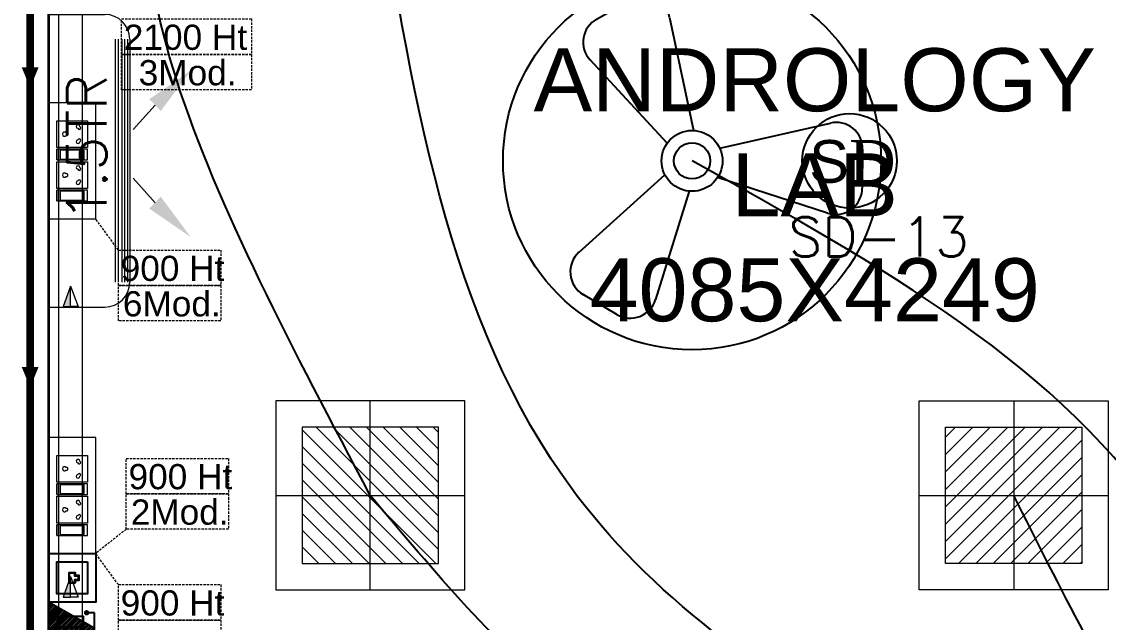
# Model space of a CAD drawing. Extents: x 3505867 to 3988380, y -625948 to -590408.
# Drawn here: x 3514999 to 3518448, y -601829 to -599922 of the extents above; entities that cross this region are included whole.
import ezdxf

# ---------------------------------------------------------------- set-up
doc = ezdxf.new("R2010")
doc.units = 0
doc.header["$LTSCALE"] = 6
doc.header["$MEASUREMENT"] = 0
for name, pattern in [('1', [0]), ('CONTINU', [0]), ('DASHED2', [0.375, 0.25, -0.125])]:
    doc.linetypes.add(name, pattern=pattern)
doc.layers.get('0').update_dxf_attribs({"linetype": 'CONTINUOUS'})
doc.layers.add('CFT_LOOPING', color=7, linetype='1', lineweight=0, true_color=0xd6d600)
for name, color, linetype in [('DIM', 7, 'CONTINUOUS'), ('ELE 36W EMERGENCY LIGHT', 5, 'CONTINUOUS'), ('ELE 36W LED LIGHT', 6, 'CONTINUOUS'), ('ELE-1200MM CEILINGFAN', 6, 'CONTINUOUS'), ('ELE-TEL POINT', 4, 'CONTINUOUS'), ('ELE.LAN POINT', 3, 'CONTINUOUS'), ('FA-FIRE TEXT', 7, 'CONTINUOUS'), ('HVAC_HI-WALL_1.5TR', 5, 'CONTINUOUS'), ('LV.CC CEMARA', 66, 'CONTINUOUS'), ('MEP_HVAC_TEXT', 7, 'CONTINUOUS'), ('phe-text', 1, 'CONTINUOUS'), ('PL- WASTE PIPE', 6, 'CONTINUOUS'), ('PL-SOIL PIPE', 1, 'CONTINUOUS'), ('TEXT', 5, 'CONTINUOUS')]:
    doc.layers.add(name, color=color, linetype=linetype)
for name, color, linetype, lineweight in [('ELE- DBS', 1, 'CONTINUOUS', 9), ('ELE-2NOS OF 6-16 RAW POWER SOCKET', 1, 'CONTINUOUS', 20), ('ELE-36W EMERGENCY  LED LIGHT', 7, 'CONTINUOUS', 18), ('ELE-36W LED LIGHT', 210, 'CONTINUOUS', 18), ('ELE. DB', 1, 'CONTINUOUS', 9), ('FA-BELOW SMOKE DERECTOR', 1, 'CONTINUOUS', 25), ('HTL-AC UNIT', 5, 'CONTINUOUS', 25), ('PHE-SP', 1, 'CONTINUOUS', 0), ('PL-SOFT  WATER SUPPLY PIPE', 162, 'CONTINUOUS', 9), ('PL-WATER PIPING', 1, 'CONTINUOUS', 9), ('WALL', 10, 'CONTINUOUS', 35)]:
    doc.layers.add(name, color=color, linetype=linetype, lineweight=lineweight)
doc.layers.add('ELE-LIGHTING WIRING', color=7, linetype='CONTINUOUS', true_color=0x63d7b6)
doc.styles.add('ARIAL', font='')
doc.styles.add('PDF Times New Roman', font='')
doc.styles.add('ROMANS', font='romans.shx')
doc.styles.get("Standard").update_dxf_attribs({"font": 'SIMPLEX'})
doc.styles.add('VERDANA', font='')
doc.styles.get('ARIAL').set_extended_font_data('Arial')
doc.styles.get('PDF Times New Roman').set_extended_font_data('Times New Roman')
doc.styles.get('VERDANA').set_extended_font_data('Verdana')

# ---------------------------------------------------------------- blocks, each defined once
blk = doc.blocks.new('CIVIL IVF')
at = {"layer": 'WALL', "color": 8, "linetype": 'ByBlock'}
blk.add_line((-28710, 17415.2), (-28710, 11450.2), dxfattribs=at)
blk.add_line((-28710, 17415.2), (-28710, 11450.2), dxfattribs=at)
at = {"layer": 'DIM', "color": 8, "insert": (-26277.6, 13496.8), "char_height": 200, "width": 1980.803, "attachment_point": 5, "style": 'ARIAL'}
blk.add_mtext('ANDROLOGY\\PLAB\\P4085X4249', dxfattribs=at)
blk = doc.blocks.new('A$C07FB25EA')
at = {"layer": 'ELE-1200MM CEILINGFAN', "color": 3}
for p, q in [((6.533, 13.367), (9.467, 11.641)), ((0.256, 2.637), (3.168, 12.074)), ((9.838, 7.944), (2.359, 1.207)), ((-11.798, 4.548), (-2.225, 1.439)), ((-14.843, -1.026), (-14.815, 2.378)), ((-2.412, -1.097), (-12.041, -3.293)), ((2.156, -1.54), (8.872, -8.781)), ((1.96, -12.492), (-0.134, -2.646)), ((8.31, -12.341), (5.348, -14.019))]:
    blk.add_line(p, q, dxfattribs=at)
at = {"layer": 'ELE-1200MM CEILINGFAN', "color": 5, "ltscale": 10}
blk.add_circle((0, 0), 16.449, dxfattribs=at)
at = {"layer": 'ELE-1200MM CEILINGFAN', "color": 3}
for radius in [2.65, 1.578]:
    blk.add_circle((0, 0), radius, dxfattribs=at)
for centre, start, end in [((5.365, 11.383), 59.52805, 162.52285), ((8.299, 9.656), 311.94933, 59.52805), ((-12.512, 2.359), 71.94933, 179.52805), ((-12.54, -1.045), 179.52805, 282.52285), ((7.175, -10.337), 299.52805, 42.52285), ((4.213, -12.015), 191.94933, 299.52805)]:
    blk.add_arc(centre, 2.303, start, end, dxfattribs=at)
blk = doc.blocks.new('ELE.EMERGENCY 40W LED LIGHT')
at = {"layer": 'ELE-36W EMERGENCY  LED LIGHT'}
h = blk.add_hatch(dxfattribs=at)
h.set_pattern_fill('ANSI31', color=5, scale=300, style=0)
h.paths.add_polyline_path([(-207.7, -207.7), (-207.7, 207.7), (207.7, 207.7), (207.7, -207.7)])
for p, q in [((0, 288), (0, -288)), ((-288, 0), (288, 0))]:
    blk.add_line(p, q, dxfattribs=at)
for points in [[(-288, -288), (-288, 288), (288, 288), (288, -288)], [(-207.7, -207.7), (-207.7, 207.7), (207.7, 207.7), (207.7, -207.7)]]:
    blk.add_lwpolyline(points, close=True, dxfattribs=at)
blk = doc.blocks.new('light300x600')
at = {"layer": 'ELE-36W LED LIGHT', "lineweight": 0}
for p, q in [((918214.7, -78407.4), (918214.7, -79007.4)), ((918814.7, -78407.4), (918214.7, -78407.4)), ((918514.7, -78407.4), (918514.7, -79007.4)), ((918814.7, -79007.4), (918814.7, -78407.4)), ((918298.3, -78491.3), (918298.6, -78491)), ((918298.3, -78544.3), (918351.6, -78491)), ((918298.3, -78597.3), (918404.7, -78491)), ((918298.3, -78650.4), (918457.7, -78491)), ((918298.3, -78703.4), (918510.7, -78491)), ((918298.3, -78756.4), (918563.8, -78491)), ((918298.3, -78809.5), (918616.8, -78491)), ((918298.3, -78862.5), (918669.8, -78491)), ((918298.3, -78915.5), (918722.9, -78491)), ((918298.3, -78491), (918298.3, -78923.7)), ((918731.1, -78491), (918298.3, -78491)), ((918731.1, -78923.7), (918731.1, -78491)), ((918343.2, -78923.7), (918731.1, -78535.8)), ((918396.2, -78923.7), (918731.1, -78588.8)), ((918449.2, -78923.7), (918731.1, -78641.9)), ((918502.3, -78923.7), (918731.1, -78694.9)), ((918214.7, -78707.4), (918814.7, -78707.4)), ((918555.3, -78923.7), (918731.1, -78747.9)), ((918608.3, -78923.7), (918731.1, -78801)), ((918661.3, -78923.7), (918731.1, -78854)), ((918714.4, -78923.7), (918731.1, -78907)), ((918298.3, -78923.7), (918731.1, -78923.7)), ((918214.7, -79007.4), (918814.7, -79007.4))]:
    blk.add_line(p, q, dxfattribs=at)
blk = doc.blocks.new('WDD')
at = {"layer": 'ELE-LIGHTING WIRING', "linetype": 'ByBlock'}
for points in [[(6116.7, 12276.8, 0), (5575.9, 14565.5), (7174.9, 14844), (8151, 14401.3, 0)], [(9086.8, 10919.2), (6726.4, 12339.6), (6116.7, 14401.3, 0)], [(9086.8, 10919.2), (8649.3, 12169.8), (7138, 13339)], [(9086.8, 10919.2), (6758, 11607.7), (6116.7, 12276.8, 0)]]:
    blk.add_spline(points, degree=3, dxfattribs=at)
at = {"layer": 'ELE-LIGHTING WIRING', "color": 254, "linetype": 'ByBlock'}
blk.add_spline([(9095.9, 10740.1), (8625.7, 11415.1), (8159.2, 12276.8, 0)], degree=3, dxfattribs=at)
at = {"layer": 'ELE 36W EMERGENCY LIGHT', "xscale": 1.041666666677768, "yscale": 1.041666666677768, "zscale": 1.041666666677768}
blk.add_blockref('ELE.EMERGENCY 40W LED LIGHT', (8159.2, 12276.8, 0), dxfattribs=at)
at = {"layer": 'ELE 36W LED LIGHT', "rotation": 89.9999999995464}
blk.add_blockref('light300x600', (-72590.7, -906237.9, 0), dxfattribs=at)
at = {"layer": 'ELE-1200MM CEILINGFAN', "color": 7, "ltscale": 8, "xscale": 36.47592107175105, "yscale": 36.47592107175105, "zscale": 36.47592107175105, "rotation": 180}
blk.add_blockref('A$C07FB25EA', (7138, 13339), dxfattribs=at)
blk = doc.blocks.new('RTUH 6U')
at = {"layer": 'ELE-2NOS OF 6-16 RAW POWER SOCKET', "color": 30, "ltscale": 300}
for p, q in [((-311.5, -26.5), (-226.5, -26.5)), ((-311.5, -123.5), (-311.5, -26.5)), ((-226.5, -26.5), (-226.5, -123.5)), ((-187.1, -26.5), (-220.9, -26.5)), ((-220.9, -26.5), (-220.9, -123.5)), ((-187.1, -123.5), (-187.1, -26.5)), ((-187.1, -123.5), (-187.1, -26.5)), ((-181.4, -123.5), (-181.4, -26.5)), ((-181.4, -26.5), (-96.4, -26.5)), ((-96.4, -26.5), (-96.4, -123.5)), ((-57, -26.5), (-90.8, -26.5)), ((-90.8, -26.5), (-90.8, -123.5)), ((-57, -123.5), (-57, -26.5)), ((-57, -123.5), (-57, -26.5)), ((-189.9, -37), (-218, -37)), ((-218, -37), (-218, -113)), ((-189.9, -40.4), (-218, -40.4)), ((-189.9, -113), (-189.9, -37)), ((-59.8, -37), (-88, -37)), ((-88, -37), (-88, -113)), ((-59.8, -40.4), (-88, -40.4)), ((-59.8, -113), (-59.8, -37)), ((-226.5, -123.5), (-311.5, -123.5)), ((-187.1, -123.5), (-220.9, -123.5)), ((-220.9, -123.5), (-187.1, -123.5)), ((-218, -113), (-189.9, -113)), ((-96.4, -123.5), (-181.4, -123.5)), ((-57, -123.5), (-90.8, -123.5)), ((-90.8, -123.5), (-57, -123.5)), ((-88, -113), (-59.8, -113))]:
    blk.add_line(p, q, dxfattribs=at)
blk.add_lwpolyline([(0, 0), (-368.5, 0), (-368.5, -150), (0, -150)], close=True, dxfattribs=at)
for centre, radius, start, end in [((-293.2, -56.1), 5.7, 87.49, 354.7311), ((-288.7, -52.1), 4.6, 284.9049, 157.3162), ((-249.3, -52.1), 4.6, 22.6838, 255.0951), ((-244.8, -56.1), 5.7, 185.2689, 92.51), ((-163.1, -56.1), 5.7, 87.49, 354.7311), ((-158.6, -52.1), 4.6, 284.9049, 157.3162), ((-119.2, -52.1), 4.6, 22.6838, 255.0951), ((-114.7, -56.1), 5.7, 185.2689, 92.51), ((-269, -99), 6.62, 127.1584, 52.8416), ((-269, -92.3), 4.22, 341.4031, 198.5969), ((-138.9, -99), 6.62, 127.1584, 52.8416), ((-138.9, -92.3), 4.22, 341.4031, 198.5969)]:
    blk.add_arc(centre, radius, start, end, dxfattribs=at)
blk = doc.blocks.new('SFDS')
at = {"layer": 'CFT_LOOPING', "color": 7, "linetype": 'DASHED2', "ltscale": 5}
for p, q in [((5316.9, 13055.7), (5245, 13154.8)), ((5316.9, 11993.5), (5245, 12092.5))]:
    blk.add_line(p, q, dxfattribs=at)
for points in [[(5326.9, 13789.5), (5739.5, 13789.5), (5739.5, 13677), (5326.9, 13677)], [(5326.9, 13677), (5739.5, 13677), (5739.5, 13564.5), (5326.9, 13564.5)], [(5316.9, 13055.7), (5641.7, 13055.7), (5641.7, 12943.2), (5316.9, 12943.2)], [(5316.9, 12943.2), (5641.7, 12943.2), (5641.7, 12830.7), (5316.9, 12830.7)], [(5316.9, 11993.5), (5641.7, 11993.5), (5641.7, 11881), (5316.9, 11881)], [(5316.9, 11881), (5641.7, 11881), (5641.7, 11768.5), (5316.9, 11768.5)]]:
    blk.add_lwpolyline(points, close=True, dxfattribs=at)
at = {"layer": 'ELE-2NOS OF 6-16 RAW POWER SOCKET', "color": 3, "linetype": 'ByBlock', "rotation": 270}
for p in [(5245, 13154.8), (5245, 12092.5)]:
    blk.add_blockref('RTUH 6U', p, dxfattribs=at)
at = {"layer": 'TEXT', "color": 7, "char_height": 80, "attachment_point": 1}
for s, insert, width in [('\\A1;{\\fArial|b0|i0|c0|p34;2100 Ht}', (5334.3, 13771.4), 8957.987), ('\\A1;{\\fArial|b0|i0|c0|p34;3Mod.}', (5381.4, 13658.9), 352.575), ('\\A1;{\\fArial|b0|i0|c0|p34;900 Ht\\P}', (5324.3, 13037.7), 8957.987), ('\\A1;{\\fArial|b0|i0|c0|p34;6Mod.\\P}', (5331.3, 12925.2), 352.575), ('\\A1;{\\fArial|b0|i0|c0|p34;900 Ht\\P}', (5324.3, 11975.4), 8957.987)]:
    blk.add_mtext(s, dxfattribs=dict(at, insert=insert, width=width))
blk = doc.blocks.new('tel')
at = {"layer": 'ELE-TEL POINT', "ltscale": 30}
h = blk.add_hatch(dxfattribs=at)
h.set_pattern_fill('ANSI31', color=4, scale=19.025387, style=0)
h.set_pattern_definition([(45, (-98.626, 0.184), (-42.7132, 42.7132), [])])
h.paths.add_polyline_path([(-99, 0), (840, 1654), (1778, -3)])
at = {"layer": 'ELE-TEL POINT', "color": 4, "ltscale": 30}
for p, q in [((-99, 0), (840, 1654)), ((840, 1654), (1778, -3)), ((1778, -3), (-99, 0))]:
    blk.add_line(p, q, dxfattribs=at)
at = {"layer": 'ELE-TEL POINT', "color": 4, "ltscale": 12}
for p, q in [((276, 1648), (275, 1398)), ((1404, 1646), (1403, 1396))]:
    blk.add_line(p, q, dxfattribs=at)
at = {"layer": 'ELE-TEL POINT', "color": 4, "linetype": 'Continuous', "ltscale": 12}
blk.add_line((276, 1648), (1404, 1646), dxfattribs=at)
at = {"layer": 'ELE-TEL POINT', "color": 4, "ltscale": 30, "const_width": 95.1}
for points in [[(227, 1363, 1), (323, 1363, 1)], [(1355, 1361, 1), (1451, 1361, 1)]]:
    blk.add_lwpolyline(points, format="xyb", close=True, dxfattribs=at)
blk = doc.blocks.new('Voice')
at = {"layer": 'ELE.LAN POINT', "color": 6}
for points in [[(0, -31.8), (127.9, -31.8), (127.9, 92), (0, 92)], [(21.9, -10), (106, -10), (106, 70.1), (21.9, 70.1)], [(77.3, 21.4), (69.7, 21.4), (69.7, 11.7), (58.1, 11.7), (58.1, 21.4), (50.6, 21.4), (50.6, 38.7), (77.3, 38.7)], [(75.9, 22.8), (68.4, 22.8), (68.4, 13), (59.5, 13), (59.5, 22.8), (52, 22.8), (52, 37.4), (75.9, 37.4)]]:
    blk.add_lwpolyline(points, close=True, dxfattribs=at)
blk = doc.blocks.new('SMOKE DETECTOR')
at = {"layer": 'FA-BELOW SMOKE DERECTOR', "color": 7}
blk.add_circle((931028.7, -118293.9), 166, dxfattribs=at)
at = {"layer": 'FA-BELOW SMOKE DERECTOR', "insert": (930887.1, -118373), "char_height": 150, "attachment_point": 7, "style": 'PDF Times New Roman'}
blk.add_mtext('{\\fArial|b0|i0|c0|p34;S}D', dxfattribs=at)
blk = doc.blocks.new('EFRWR')
at = {"layer": 'CFT_LOOPING', "color": 7, "linetype": 'DASHED2', "ltscale": 5}
blk.add_line((5341.8, 12169.5), (5245, 12092.5), dxfattribs=at)
for points in [[(5341.8, 12394.5), (5666.6, 12394.5), (5666.6, 12282), (5341.8, 12282)], [(5341.8, 12282), (5666.6, 12282), (5666.6, 12169.5), (5341.8, 12169.5)]]:
    blk.add_lwpolyline(points, close=True, dxfattribs=at)
at = {"layer": 'ELE-TEL POINT', "color": 0, "ltscale": 30, "xscale": -0.08874706337416964, "yscale": 0.0887470633741702, "zscale": 0.0887470633741702, "rotation": 269.8929051788798}
blk.add_blockref('tel', (5095, 11779.9), dxfattribs=at)
at = {"layer": 'ELE.LAN POINT', "color": 7, "xscale": -1.211286963933217, "yscale": 1.211286963933217, "zscale": 1.211286963933217, "rotation": 89.99999999999984}
blk.add_blockref('Voice', (5206.4, 12092.5), dxfattribs=at)
at = {"layer": 'FA-BELOW SMOKE DERECTOR', "color": 6, "xscale": 0.9035551315104862, "yscale": 0.9035551315104862, "zscale": 0.9035551315104862}
blk.add_blockref('SMOKE DETECTOR', (-833597.8, 120224.1), dxfattribs=at)
at = {"layer": 'FA-FIRE TEXT', "color": 200, "linetype": 'CONTINU', "insert": (7443.7, 13160), "char_height": 125, "width": 349.838, "attachment_point": 1, "style": 'ROMANS'}
blk.add_mtext('{\\C256;SD-13\\P}', dxfattribs=at)
at = {"layer": 'TEXT', "color": 7, "char_height": 80, "attachment_point": 1}
for s, insert, width in [('\\A1;{\\fArial|b0|i0|c0|p34;900 Ht\\P}', (5349.3, 12376.4), 8957.987), ('\\A1;{\\fArial|b0|i0|c0|p34;2Mod.\\P}', (5356.3, 12263.9), 352.575)]:
    blk.add_mtext(s, dxfattribs=dict(at, insert=insert, width=width))
blk = doc.blocks.new('100 ELBOW')
at = {"color": 0, "linetype": 'Continuous'}
for p, q in [((72.2, 60.9), (66.6, 55.2)), ((72.2, 60.9), (123.7, 60.9)), ((123.7, 60.9), (123.7, -60.9)), ((-77.3, 0.5), (-85.9, -8)), ((-94.1, -8), (-130.6, -44.4)), ((-130.6, -44.4), (-44.4, -130.6)), ((-94.1, -8), (-85.9, -8)), ((-8, -94.1), (-44.4, -130.6)), ((-0.4, -78.2), (-8, -85.8)), ((-8, -94.1), (-8, -85.8)), ((72.2, -60.9), (66.4, -55.1)), ((72.2, -60.9), (123.7, -60.9))]:
    blk.add_line(p, q, dxfattribs=at)
at = {"color": 8, "linetype": 'Continuous', "lineweight": 0, "ltscale": 0.005}
for p, q in [((74.6, 55), (68.9, 49.3)), ((74.6, -55), (74.6, 55)), ((74.6, 55), (123.7, 55)), ((68.7, -49.1), (68.7, 49.1)), ((-91.7, -13.9), (-126.4, -48.6)), ((-91.7, -13.9), (-13.9, -91.7)), ((-91.7, -13.9), (-83.3, -13.9)), ((-83.4, -13.9), (-13.9, -83.3)), ((74.6, -55), (68.9, -49.3)), ((-13.9, -91.7), (-48.6, -126.4)), ((-4.5, -73.9), (-13.9, -83.3)), ((-13.9, -91.7), (-13.9, -83.3)), ((74.6, -55), (123.7, -55))]:
    blk.add_line(p, q, dxfattribs=at)
at = {"color": 8, "linetype": 'Continuous', "ltscale": 0.005}
blk.add_line((-72.3, -2.8), (-73.3, -3.7), dxfattribs=at)
at = {"color": 0, "linetype": 'Continuous'}
for centre, radius, start, end in [((61.6, -148.2), 203.5, 88.5977, 133.0508), ((60.9, -147.1), 92.3, 86.6643, 131.6643)]:
    blk.add_arc(centre, radius, start, end, dxfattribs=at)
at = {"color": 8, "linetype": 'Continuous', "lineweight": 0, "ltscale": 0.005}
for centre, radius, start, end in [((61.5, -148.1), 197.5, 87.8618, 137.18), ((60.9, -147.1), 98.2, 85.3383, 131.766)]:
    blk.add_arc(centre, radius, start, end, dxfattribs=at)
blk = doc.blocks.new('A$C0B1B3CFA')
at = {"layer": 'PHE-SP'}
h = blk.add_hatch(color=7, dxfattribs=at)
h.dxf.hatch_style = 1
h.paths.add_polyline_path([(-0.0495, 0.0226), (-0.0495, 0), (0.0124, 0)])
at = {"layer": 'PHE-SP', "color": 7}
for points in [[(-0.0495, 0), (0.0124, 0), (-0.0495, 0.0226), (-0.0495, 0)], [(-0.0495, 0), (0.0124, 0), (-0.0495, -0.0226), (-0.0495, 0)]]:
    blk.add_lwpolyline(points, dxfattribs=at)
blk = doc.blocks.new('Z$W@#3BD47561')
at = {"layer": 'PHE-SP', "xscale": 49.00933755098914, "yscale": 49.00933755098914, "zscale": 49.00933755098914, "rotation": 270}
blk.add_blockref('A$C0B1B3CFA', (0, 0), dxfattribs=at)
blk = doc.blocks.new('Z$W@#4AA511D8')
at = {"layer": 'phe-text', "linetype": 'ByBlock', "lineweight": -2, "ltscale": 0.5, "xscale": 0.0244727334018079, "yscale": 0.0244727334018079, "zscale": 0.0244727334018079, "rotation": 270}
blk.add_blockref('Z$W@#3BD47561', (0.0148, 0), dxfattribs=at)
blk = doc.blocks.new('ETWER')
at = {"layer": 'PL- WASTE PIPE', "linetype": 'ByBlock', "lineweight": 0, "ltscale": 5}
for p, q in [((5127.7, 11893.8), (5127.7, 16523.3)), ((5202.7, 11893.8), (5202.7, 16523.3))]:
    blk.add_line(p, q, dxfattribs=at)
at = {"layer": 'PL-SOFT  WATER SUPPLY PIPE', "color": 3, "const_width": 25}
blk.add_lwpolyline([(8160.3, 17235), (5652.1, 17235), (5652.1, 17136.1), (5036.9, 17136.1), (5036.9, 11234.7), (5659.5, 11234.7), (5659.5, 11165.1), (6444, 11165.1)], dxfattribs=at)
at = {"layer": 'PL-WATER PIPING', "color": 61}
for points in [[(5036.9, 13635.5, 53.3, 0, 0), (5036.9, 13570.7, 0, 0, 0)], [(5036.9, 12684.3, 53.3, 0, 0), (5036.9, 12619.5, 0, 0, 0)]]:
    blk.add_lwpolyline(points, format="xyseb", dxfattribs=at)
at = {"layer": 'PL- WASTE PIPE', "linetype": 'ByBlock', "ltscale": 5, "xscale": -0.6818181811568929, "yscale": 0.6818181824598778, "zscale": 0.6818181817632315, "rotation": 134.9999999999998}
blk.add_blockref('100 ELBOW', (5165.2, 11809.4), dxfattribs=at)
at = {"layer": 'PL-SOIL PIPE', "color": 1, "linetype": 'Continuous', "xscale": 876.8658294741393, "yscale": 876.8658294741393, "zscale": 876.8658294741393, "rotation": 270.129995499921}
for p in [(5165, 12941.3), (5165, 12019.1)]:
    blk.add_blockref('Z$W@#4AA511D8', p, dxfattribs=at)
blk = doc.blocks.new('HI WALL SPLIT AC UNIT 1.5TR')
at = {"layer": 'HVAC_HI-WALL_1.5TR', "color": 7, "lineweight": 5}
for p, q in [((1295285.1, -129882.4), (1295362.7, -129951.6)), ((1295595, -129882.4), (1295517.4, -129951.6))]:
    blk.add_line(p, q, dxfattribs=at)
at = {"layer": 'HVAC_HI-WALL_1.5TR', "color": 5, "lineweight": 5}
for p, q in [((1295076, -129962.8), (1295847.5, -129962.8)), ((1294997.2, -130220.8), (1294997.2, -130041.6)), ((1295926.2, -130220.8), (1295926.2, -130041.6)), ((1294997.2, -130220.8), (1295926.2, -130220.8))]:
    blk.add_line(p, q, dxfattribs=at)
at = {"layer": 'HVAC_HI-WALL_1.5TR', "color": 8, "lineweight": 5}
for p, q in [((1295076, -129969.7), (1295847.5, -129969.7)), ((1295076, -129979), (1295847.5, -129979)), ((1295076, -129988.2), (1295847.5, -129988.2)), ((1295076, -129999.8), (1295847.5, -129999.8)), ((1295076, -130009), (1295847.5, -130009))]:
    blk.add_line(p, q, dxfattribs=at)
at = {"layer": 'HVAC_HI-WALL_1.5TR', "color": 5, "lineweight": 5}
for centre, start, end in [((1295076, -130041.6), 90, 180), ((1295847.5, -130041.6), 0, 90)]:
    blk.add_arc(centre, 78.8, start, end, dxfattribs=at)
at = {"layer": 'HVAC_HI-WALL_1.5TR', "color": 7, "lineweight": 5}
for points in [[(1295304, -129864.2), (1295266.2, -129900.6), (1295175.9, -129769)], [(1295576.1, -129864.2), (1295613.9, -129900.6), (1295704.2, -129769)]]:
    blk.add_solid(points, dxfattribs=at)
blk = doc.blocks.new('DAD')
at = {"layer": 'HVAC_HI-WALL_1.5TR', "rotation": 270}
blk.add_blockref('HI WALL SPLIT AC UNIT 1.5TR', (135315.8, 1308801.2), dxfattribs=at)
at = {"layer": 'MEP_HVAC_TEXT', "color": 0, "insert": (5154.4, 13613.5), "char_height": 125, "attachment_point": 3, "rotation": 89.9931, "style": 'VERDANA'}
blk.add_mtext_dynamic_manual_height_columns('{\\Fromans|c0;\\C256;1.5TR}', width=1718.699, gutter_width=750, heights=[0], dxfattribs=at)

msp = doc.modelspace()

# ---------------------------------------------------------------- block references
at = {"linetype": 'ByBlock'}
msp.add_blockref('CIVIL IVF', (3543794, -613938.4), dxfattribs=at)
at = {"layer": 'ELE- DBS', "color": 0, "linetype": 'ByBlock'}
msp.add_blockref('SFDS', (3509989, -613703.2), dxfattribs=at)
at = {"layer": 'ELE. DB', "color": 0, "linetype": 'ByBlock'}
msp.add_blockref('WDD', (3509989, -613703.2), dxfattribs=at)
at = {"layer": 'HTL-AC UNIT', "color": 0, "linetype": 'ByBlock'}
msp.add_blockref('DAD', (3509989, -613703.2), dxfattribs=at)
at = {"layer": 'LV.CC CEMARA', "color": 0, "linetype": 'ByBlock'}
msp.add_blockref('EFRWR', (3509989, -613703.2), dxfattribs=at)
at = {"layer": 'PHE-SP', "color": 0, "linetype": 'ByBlock'}
msp.add_blockref('ETWER', (3509989, -613703.2), dxfattribs=at)

doc.saveas('drawing.dxf')
